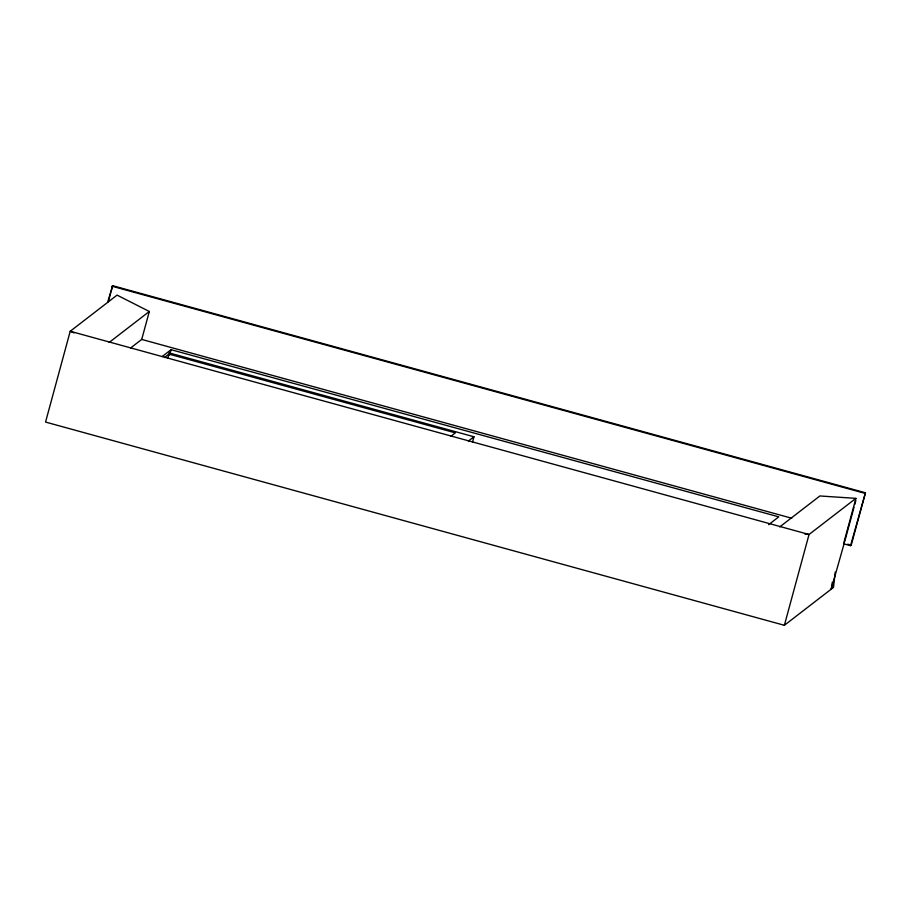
<?xml version="1.0" encoding="UTF-8"?>
<svg xmlns="http://www.w3.org/2000/svg" width="911" height="911" viewBox="0 0 911 911"><rect width="100%" height="100%" fill="white"/><g stroke="black" fill="none" stroke-linecap="round" stroke-linejoin="round"><path stroke-width="1.37" d="M835.228 572.097L833.497 587.413L784.371 625.299L45.55 422.066L70.215 331.262L117.086 295.118L149.313 311.494L141.717 339.427L130.569 348.025M832.312 582.152L831.231 589.155L844.235 543.241L843.563 543.765L850.544 545.678L851.216 545.165L865.45 492.783L112.668 285.701L107.612 302.338M108.591 300.698L110.766 292.682M111.085 291.52L112.668 285.701M167.852 358.103L168.945 354.083L455.341 432.862L450.854 436.312M169.594 355.096L171.063 349.687L778.757 516.856L768.656 524.656M472.502 442.142L473.959 436.768L169.059 352.887M784.371 625.299L809.036 534.495L855.896 498.363L819.877 495.96L779.736 526.911M843.563 543.765L855.896 498.363M844.599 541.908L854.028 507.188M854.757 504.523L855.839 500.515M850.544 545.678L865.45 492.783M109.172 342.445L149.313 311.494M162.078 356.611L171.063 349.687M164.47 357.533L168.945 354.083M468.345 441.095L473.959 436.768M804.812 533.983L809.036 534.495L70.215 331.262L74.053 332.891M111.996 286.213L864.778 493.295M141.717 339.427L791.716 518.234M847.72 544.209L851.216 545.165"/></g></svg>
